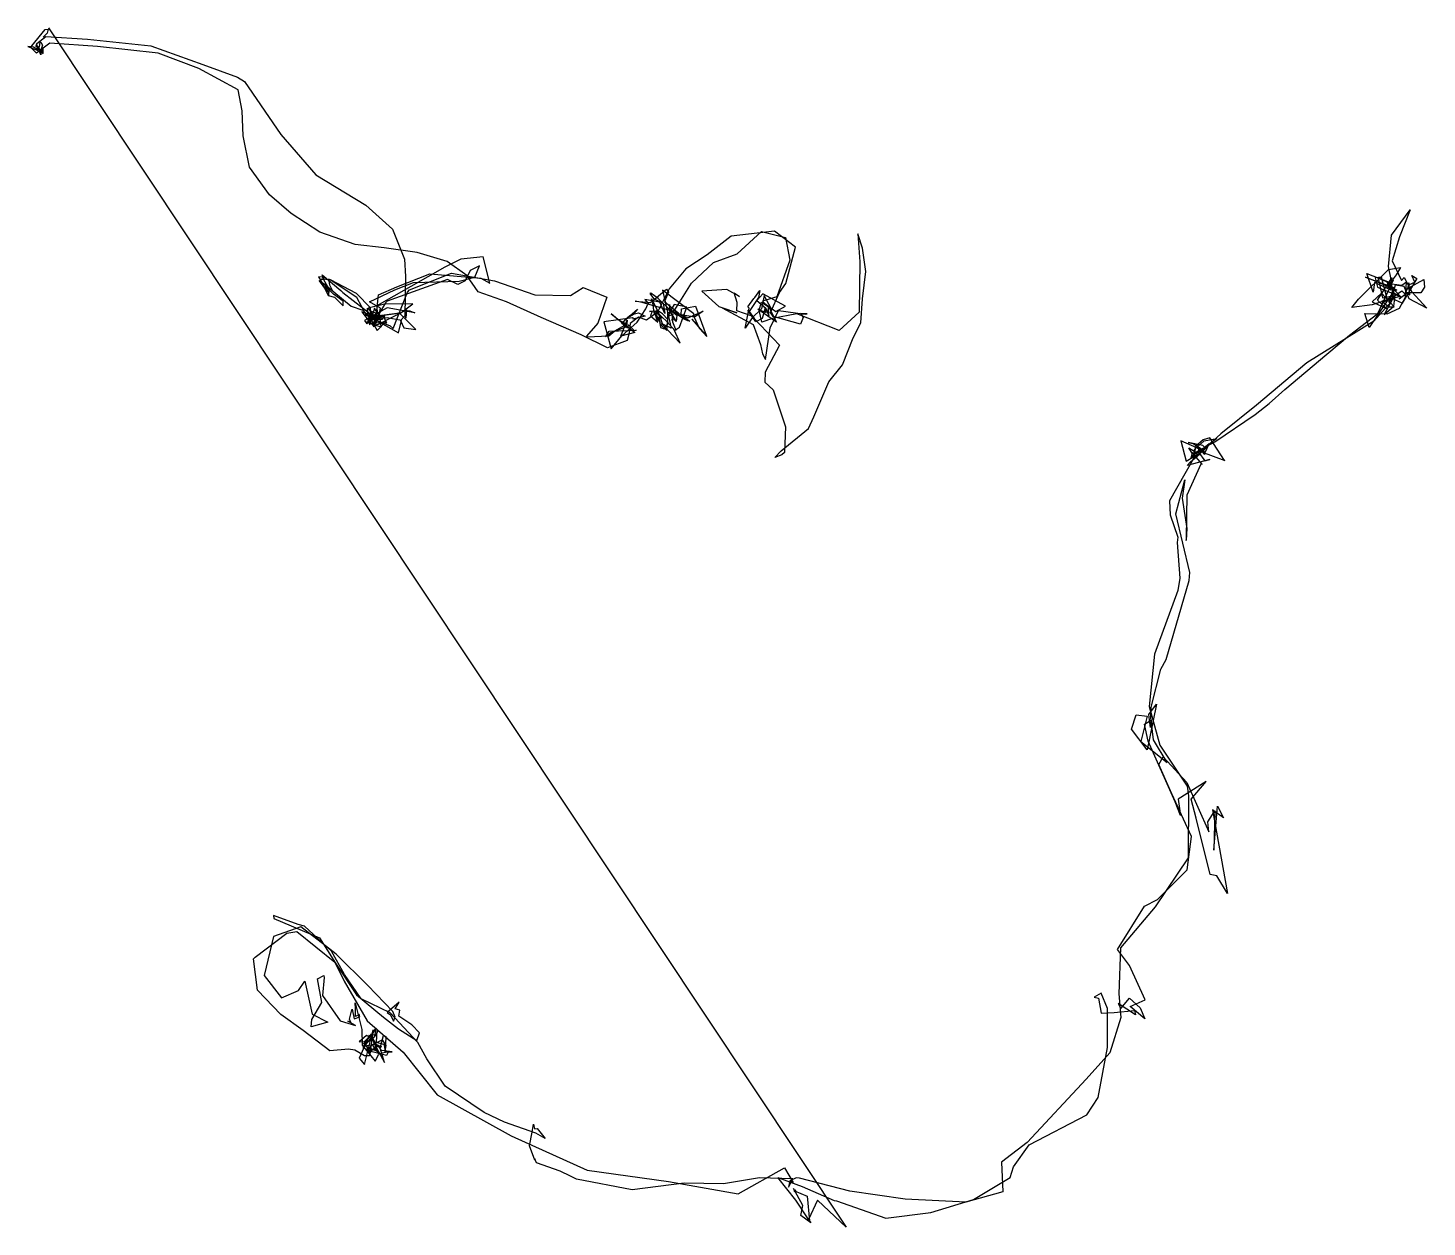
# Model space of a CAD drawing. Header units: millimetres. Extents: x 4845953 to 5827317, y 2078741 to 4456340.
# Drawn here: x 4911409 to 4913198, y 4136316 to 4137850 of the extents above; entities that cross this region are included whole.
import ezdxf

# ---------------------------------------------------------------- set-up
doc = ezdxf.new("R2010")
doc.units = ezdxf.units.MM
doc.layers.add('GPX-TRACKS', color=7, linetype='CONTINUOUS')

msp = doc.modelspace()

# ---------------------------------------------------------------- linework, layer by layer
at = {"layer": 'GPX-TRACKS'}
for points in [[(4911429.5, 4137824.9), (4911426.1, 4137821.2), (4911426, 4137821.8), (4911424.5, 4137822.3), (4911423.6, 4137823.6), (4911418.8, 4137826.9), (4911423.9, 4137825.6), (4911424.5, 4137831.6), (4911425.6, 4137831.8), (4911427.6, 4137827.7), (4911425.8, 4137822.8), (4911425.4, 4137815.2), (4911419.9, 4137828.9), (4911422.1, 4137822.4), (4911428.4, 4137817.2), (4911428.6, 4137823.5), (4911427.3, 4137824.4), (4911427.6, 4137821.1), (4911427.9, 4137817.1), (4911425.5, 4137819.6), (4911416.2, 4137825), (4911409.1, 4137826), (4911421.5, 4137821.1), (4911420.6, 4137830), (4911432, 4137838.9), (4911485.4, 4137835.3), (4911566.2, 4137826.8), (4911632.7, 4137803.1), (4911677, 4137787), (4911685.9, 4137781.4), (4911732.5, 4137713.5), (4911777.3, 4137661.8), (4911841, 4137623), (4911875.3, 4137592.5), (4911890.7, 4137554), (4911891.8, 4137532), (4911890.8, 4137481.6), (4911885.4, 4137475.4), (4911889.5, 4137466), (4911905, 4137463.9), (4911884.2, 4137485.1), (4911851.2, 4137480.8), (4911848.3, 4137474.2), (4911845.5, 4137484), (4911851.1, 4137478.8), (4911841.6, 4137477.1), (4911858.4, 4137478.9), (4911856.9, 4137480.1), (4911855.4, 4137481.4), (4911847.1, 4137482.9), (4911836.1, 4137486.5), (4911844.5, 4137475.4), (4911851.9, 4137467.6), (4911854.5, 4137478.7), (4911865, 4137479.3), (4911859, 4137482.4), (4911848.9, 4137471), (4911860.7, 4137467.6), (4911858.8, 4137484.7), (4911845.5, 4137480.8), (4911855.6, 4137462.6), (4911866.9, 4137474.4), (4911864.7, 4137480.9), (4911855.9, 4137479.4), (4911851.3, 4137467.5), (4911849.7, 4137473), (4911868.1, 4137472.4), (4911863.9, 4137480.5), (4911865.3, 4137482), (4911859.6, 4137480.7), (4911862.5, 4137476.7), (4911857, 4137476.6), (4911859.8, 4137491.5), (4911845.8, 4137499.5), (4911878.2, 4137514.7), (4911902.2, 4137524), (4911960.5, 4137526), (4911980.6, 4137531), (4911986.5, 4137545.5), (4911974.6, 4137539.4), (4911968.1, 4137526.4), (4911958.7, 4137521.5), (4911945.4, 4137528.2), (4911868.6, 4137500.5), (4911866.1, 4137498.3), (4911854.4, 4137478), (4911855.7, 4137485.6), (4911852.4, 4137491.5), (4911849.8, 4137482.8), (4911848.2, 4137487.4), (4911854.6, 4137484.7), (4911857.5, 4137508.5), (4911880.6, 4137518.7), (4911923.1, 4137535.2), (4911988.2, 4137529.7), (4911999.8, 4137523.5), (4911991.2, 4137556.8), (4911962.6, 4137553.9), (4911942.2, 4137543.7), (4911855, 4137494.3), (4911855.4, 4137484.1), (4911853.5, 4137484.2), (4911856.2, 4137474.8), (4911846.8, 4137477.5), (4911846.1, 4137477.9), (4911847.5, 4137480.7), (4911847, 4137491.7), (4911829.3, 4137510.3), (4911796.1, 4137527.4), (4911793.3, 4137528.4), (4911794.8, 4137521.3), (4911798.2, 4137514.5), (4911793.9, 4137516.4), (4911789.2, 4137524.7), (4911785.5, 4137530.9), (4911780.4, 4137531.4), (4911784.8, 4137524.3), (4911793, 4137507.7), (4911801, 4137505.2), (4911812, 4137494.2), (4911812.3, 4137500.5), (4911799.7, 4137509.4), (4911787.5, 4137522.1), (4911794, 4137514.7), (4911793.5, 4137507.5), (4911793.9, 4137511.4), (4911788.6, 4137519.1), (4911791.3, 4137513.7), (4911786.5, 4137519.9), (4911781.6, 4137526.8), (4911788, 4137522.4), (4911822.5, 4137494.1), (4911837.2, 4137488.8), (4911847.7, 4137477), (4911843.6, 4137475.6), (4911846.1, 4137470), (4911845.7, 4137473.4), (4911845.7, 4137476.6), (4911849.3, 4137479.4), (4911846.1, 4137478.8), (4911842.7, 4137482.2), (4911842.2, 4137480.9), (4911829.4, 4137504.9), (4911795.3, 4137527.6), (4911784.1, 4137528.3), (4911788, 4137528.5), (4911785.1, 4137534), (4911809.1, 4137513.8), (4911811.9, 4137511.3), (4911851.2, 4137480.8), (4911885.7, 4137485.4), (4911901.2, 4137497), (4911865.1, 4137496.4), (4911844.1, 4137491.4), (4911856.4, 4137474.7), (4911883, 4137459.7), (4911886.9, 4137475.7), (4911868.2, 4137479.1), (4911846.9, 4137476.9), (4911854, 4137481.5), (4911850.5, 4137481.8), (4911847.2, 4137473.5), (4911849.1, 4137478.9), (4911855.3, 4137474), (4911851.8, 4137480), (4911849.6, 4137479.8), (4911848.2, 4137478.9), (4911843.7, 4137481.9), (4911843.5, 4137485.6), (4911843.1, 4137491.5), (4911847.1, 4137488.5), (4911846.2, 4137471.4), (4911846.5, 4137472.9), (4911842.3, 4137473.8), (4911856.5, 4137470.6), (4911893, 4137489.3), (4911892.2, 4137478.6), (4911891.3, 4137488), (4911897.3, 4137488), (4911903.6, 4137485.2), (4911868.4, 4137491.8), (4911839.5, 4137475.7), (4911842.5, 4137471.1), (4911849.4, 4137478.1), (4911872.4, 4137468.9), (4911876.1, 4137465.5), (4911894.2, 4137511.7), (4911897, 4137514.6), (4911950.7, 4137536.1), (4912005.7, 4137526.5), (4912057.3, 4137508.5), (4912103, 4137507.4), (4912119, 4137517.9), (4912149.2, 4137505.6), (4912137.6, 4137472.1), (4912123.3, 4137455.7), (4912124.3, 4137454.8), (4912151.9, 4137456), (4912159.5, 4137462.3), (4912174.5, 4137470.7), (4912163.2, 4137477), (4912155, 4137484.2), (4912185.1, 4137460.3), (4912167.2, 4137455.4), (4912175.4, 4137475.8), (4912174.5, 4137467.3), (4912154.6, 4137459.8), (4912147.7, 4137454.6), (4912152.1, 4137461.9), (4912176.7, 4137462.7), (4912186.6, 4137463.1), (4912184.8, 4137462.4), (4912177, 4137470.1), (4912175.8, 4137465.7), (4912168, 4137472.2), (4912188.5, 4137490.2), (4912184.4, 4137485), (4912178.6, 4137481.6), (4912171.8, 4137475.5), (4912172.9, 4137477.1), (4912184.7, 4137484.2), (4912189.9, 4137485.4), (4912198.5, 4137481.2), (4912182.6, 4137477.2), (4912183.5, 4137478.3), (4912182.2, 4137479.1), (4912145.6, 4137473.7), (4912154.7, 4137439.4), (4912168.5, 4137456), (4912188, 4137473.4), (4912199.2, 4137490.4), (4912201.8, 4137496.3), (4912194.5, 4137498.8), (4912185.4, 4137500.2), (4912205.1, 4137498.4), (4912225.4, 4137515.8), (4912228.3, 4137511.7), (4912222.9, 4137499.8), (4912240.7, 4137485.2), (4912237.3, 4137487.4), (4912255.6, 4137474.6), (4912252.9, 4137475.1), (4912248.3, 4137477.3), (4912230, 4137489.2), (4912214.9, 4137503.7), (4912205.4, 4137510.7), (4912204.5, 4137510.2), (4912208.9, 4137503.6), (4912221.2, 4137497.9), (4912223.6, 4137484.5), (4912217.1, 4137499.2), (4912198.1, 4137502.4), (4912203.1, 4137496.3), (4912234.1, 4137487.7), (4912252.9, 4137479.1), (4912272.3, 4137487.5), (4912261.6, 4137480), (4912244.3, 4137482.7), (4912244.6, 4137490.6), (4912262.6, 4137493.7), (4912276.2, 4137456.9), (4912258, 4137477.2), (4912277.1, 4137455.3), (4912267.9, 4137465.2), (4912261.5, 4137479.2), (4912260.7, 4137483.9), (4912220.3, 4137514.2), (4912231.6, 4137465.8), (4912219.1, 4137471.7), (4912242.9, 4137446.4), (4912235.7, 4137462.8), (4912242.3, 4137467.1), (4912251.7, 4137492.6), (4912235.4, 4137496.2), (4912231.4, 4137489.5), (4912227.7, 4137481.3), (4912232.7, 4137483.3), (4912229.4, 4137486.3), (4912235.1, 4137485.3), (4912238.9, 4137482.5), (4912238.1, 4137474.2), (4912236.6, 4137475.7), (4912231.1, 4137486.3), (4912231.2, 4137487.8), (4912229.3, 4137496.1), (4912229.6, 4137488), (4912237.2, 4137475.5), (4912235.5, 4137478.2), (4912232.9, 4137475.5), (4912233.7, 4137483.6), (4912232.9, 4137481.7), (4912233.1, 4137474), (4912237.6, 4137463.2), (4912236.2, 4137462.9), (4912226.6, 4137473.8), (4912212.1, 4137487.4), (4912214.1, 4137489.4), (4912220.5, 4137470.3), (4912218.1, 4137470.9), (4912217.7, 4137470.7), (4912226.2, 4137462.9), (4912227.3, 4137477), (4912220.3, 4137483.9), (4912215.3, 4137487.7), (4912203.8, 4137487.1), (4912207.4, 4137487.5), (4912205.2, 4137481.6), (4912214.5, 4137473.5), (4912209.8, 4137488), (4912217.4, 4137473.3), (4912209.8, 4137485.8), (4912208, 4137498.2), (4912209.3, 4137496.9), (4912206.4, 4137503.4), (4912214.5, 4137487.6), (4912212.6, 4137485.2), (4912219.9, 4137478.4), (4912215.9, 4137480), (4912218.1, 4137466.5), (4912222.7, 4137464.7), (4912227.4, 4137471.5), (4912227.5, 4137485.3), (4912236.4, 4137489.3), (4912257.4, 4137523.3), (4912285.5, 4137549.6), (4912316, 4137560.9), (4912346.9, 4137589.2), (4912377.9, 4137581.9), (4912383.4, 4137552.6), (4912366.8, 4137505.8), (4912348.5, 4137500.3), (4912351.2, 4137497.5), (4912365.2, 4137487.2), (4912377.9, 4137493.8), (4912349, 4137509.5), (4912341.3, 4137501.2), (4912352.6, 4137491.2), (4912356.4, 4137481.4), (4912356, 4137493.6), (4912366.3, 4137473.3), (4912343.9, 4137488.6), (4912346.9, 4137499), (4912360.7, 4137490), (4912359.6, 4137491.1), (4912350.7, 4137507.6), (4912346.9, 4137490.6), (4912335.2, 4137478.8), (4912326.3, 4137465.6), (4912331.3, 4137491.3), (4912329.4, 4137493.1), (4912337.2, 4137503.9), (4912338.4, 4137505), (4912344.9, 4137514), (4912343.4, 4137504.9), (4912331.1, 4137487.2), (4912337.5, 4137478.1), (4912370.1, 4137444.1), (4912351.6, 4137409.4), (4912351.2, 4137396.5), (4912362.2, 4137386.9), (4912377.9, 4137339.4), (4912376.7, 4137306.7), (4912373.2, 4137303.9), (4912364.3, 4137300.2), (4912372.4, 4137308.7), (4912407.1, 4137337.3), (4912413.9, 4137352.4), (4912433.2, 4137397.3), (4912450.6, 4137418.7), (4912464.3, 4137453.5), (4912474.1, 4137472.4), (4912476.1, 4137503.1), (4912480.3, 4137538.1), (4912476.3, 4137568.3), (4912470.3, 4137586.4), (4912472.8, 4137550.4), (4912472.1, 4137486.1), (4912446.6, 4137462.6), (4912392.3, 4137484.2), (4912361.1, 4137478.1), (4912347.4, 4137473.5), (4912344, 4137488.6), (4912342.2, 4137490.2), (4912353.1, 4137486), (4912351.7, 4137491.3), (4912351.3, 4137489.9), (4912347.9, 4137478.1), (4912339.8, 4137473.7), (4912329.4, 4137488.9), (4912335.3, 4137481), (4912315.5, 4137488), (4912315.9, 4137498.7), (4912312.3, 4137510.8), (4912318.9, 4137506.2), (4912302.6, 4137515.2), (4912270.8, 4137513.3), (4912292.4, 4137493.6), (4912315.6, 4137485.2), (4912296.9, 4137491.6), (4912336.5, 4137470.5), (4912345.7, 4137445), (4912348.3, 4137433), (4912352.1, 4137425.5), (4912358.2, 4137466), (4912369, 4137488.5), (4912402.8, 4137483.8), (4912405.6, 4137484), (4912397.5, 4137484.6), (4912400.2, 4137479.2), (4912397.1, 4137470.7), (4912362, 4137480.8), (4912358.8, 4137485.7), (4912370.2, 4137511.3), (4912378.4, 4137523.1), (4912390.7, 4137569.2), (4912363.6, 4137589.7), (4912308.1, 4137583.6), (4912277.4, 4137559.7), (4912250.2, 4137541.8), (4912228.9, 4137516.2), (4912213.9, 4137486.3), (4912200.1, 4137475.8), (4912189.7, 4137479.9), (4912179.2, 4137471.6), (4912177.8, 4137459.8), (4912175.4, 4137450.1), (4912150.2, 4137440.4), (4912116.5, 4137457.2), (4912065.5, 4137479.5), (4912021.1, 4137499.3), (4911984.8, 4137512.1), (4911970.2, 4137533), (4911945.3, 4137551.1), (4911906.6, 4137562.6), (4911864.5, 4137568.6), (4911827.6, 4137572.9), (4911782.3, 4137588.7), (4911745.5, 4137612.3), (4911717.9, 4137636.1), (4911692.2, 4137671.9), (4911684.2, 4137711.9), (4911682.8, 4137743.6), (4911677.8, 4137770.5), (4911627.6, 4137798), (4911575.7, 4137817.7), (4911498.1, 4137826), (4911436.9, 4137830.2), (4911419.9, 4137817.5), (4911412.5, 4137825), (4911414.2, 4137826.7), (4911431.1, 4137847.6), (4911434.9, 4137848.4), (4911433.8, 4137843.1), (4911428.3, 4137837.8)], [(4911435.3, 4137849.8), (4912455.5, 4136316), (4912418.8, 4136350.2), (4912407, 4136325.7), (4912410.1, 4136321.2), (4912397.3, 4136330.7), (4912400.1, 4136343.5), (4912387.9, 4136365.3), (4912389.2, 4136361.2), (4912390.9, 4136363), (4912389.1, 4136362.4), (4912405.4, 4136355.5), (4912408.6, 4136324), (4912390.8, 4136350.3), (4912368.1, 4136379.5), (4912399.2, 4136367.9), (4912440.1, 4136350.1), (4912442.8, 4136349.5), (4912506.2, 4136327.5), (4912563.8, 4136334.6), (4912618.2, 4136351.2), (4912665, 4136379.3), (4912669.2, 4136393.1), (4912689.3, 4136420.9), (4912762.9, 4136459.3), (4912777.5, 4136481.8), (4912789.6, 4136545.6), (4912789.5, 4136595.4), (4912781.3, 4136615.1), (4912772.3, 4136609.8), (4912778, 4136608.8), (4912781.3, 4136589.6), (4912798, 4136590.2), (4912823.9, 4136593), (4912825.2, 4136587.5), (4912803.3, 4136602), (4912806.5, 4136595.3), (4912817.6, 4136608.8), (4912831.1, 4136596.4), (4912837.4, 4136582.3), (4912818.7, 4136597.9), (4912837.6, 4136606.8), (4912817.5, 4136650.4), (4912802.3, 4136671), (4912836.8, 4136726.2), (4912853.3, 4136735), (4912891.4, 4136772.9), (4912896.9, 4136815.7), (4912871.8, 4136870.3), (4912855.3, 4136907.8), (4912860.7, 4136917.3), (4912891.1, 4136884.8), (4912919.3, 4136821.4), (4912917.9, 4136834.3), (4912926.7, 4136848.2), (4912925.7, 4136798.1), (4912930.4, 4136854.4), (4912937.7, 4136839.4), (4912923.7, 4136849.8), (4912943, 4136742.8), (4912929.4, 4136765.3), (4912920.7, 4136766.9), (4912902.9, 4136838.8), (4912896.7, 4136863.4), (4912915.5, 4136885.7), (4912879.7, 4136863.3), (4912882.8, 4136842.2), (4912876.1, 4136860), (4912841.7, 4136937.4), (4912836.9, 4136959.4), (4912845.3, 4136964.4), (4912844.7, 4136955), (4912843.9, 4136957.9), (4912842.3, 4136971.4), (4912852, 4136984.6), (4912840.3, 4136926.4), (4912820.1, 4136953), (4912826.1, 4136971.3), (4912840.1, 4136969.4), (4912832.2, 4136937.1), (4912866, 4136910.2), (4912848.4, 4136939), (4912844.9, 4136967.6), (4912845.5, 4136980.8), (4912857.7, 4137029.7), (4912864.6, 4137042.1), (4912894.1, 4137142.9), (4912895, 4137153.4), (4912877, 4137228.2), (4912888.5, 4137271.8), (4912885.2, 4137248.2), (4912890.8, 4137209.3), (4912890, 4137194.2), (4912890.4, 4137196.6), (4912891.4, 4137252.5), (4912909.2, 4137292.4), (4912910.8, 4137291.7), (4912897.7, 4137306.7), (4912896.3, 4137300), (4912899.4, 4137303.6), (4912907.8, 4137308.3), (4912919.6, 4137318.4), (4912913.9, 4137306.1), (4912903.7, 4137312.6), (4912883.1, 4137321.5), (4912890.2, 4137295.7), (4912909.6, 4137307.5), (4912939.5, 4137296.6), (4912939.1, 4137296.4), (4912920.4, 4137325.3), (4912912, 4137323), (4912901.9, 4137314.5), (4912899.6, 4137298.7), (4912901, 4137310.6), (4912913.1, 4137321.8), (4912929.3, 4137324.5), (4912913.9, 4137313.1), (4912911.3, 4137315.5), (4912892.7, 4137319.4), (4912899, 4137318.4), (4912912.1, 4137309.5), (4912913.6, 4137304.2), (4912905.8, 4137312.5), (4912905.8, 4137307.1), (4912914.1, 4137296.1), (4912920.6, 4137297.6), (4912891.6, 4137290.2), (4912895.2, 4137294.2), (4912907.7, 4137305), (4912917.3, 4137313.8), (4912911.8, 4137310.9), (4912898.3, 4137305.1), (4912893.4, 4137312.7), (4912902.4, 4137307.1), (4912926.9, 4137320.4), (4912978.5, 4137355.5), (4912996.4, 4137369.2), (4913016.5, 4137387.3), (4913070, 4137432.6), (4913099.2, 4137456.6), (4913135.2, 4137484.7), (4913155.4, 4137527.4), (4913151.7, 4137526.8), (4913154.1, 4137511.7), (4913164, 4137506.2), (4913140.2, 4137500.4), (4913149.3, 4137493.2), (4913156.3, 4137493.1), (4913139.9, 4137510.7), (4913128, 4137499.3), (4913146.1, 4137491), (4913134.6, 4137501.5), (4913153.1, 4137530.2), (4913152.1, 4137527.8), (4913148.9, 4137544.6), (4913152.8, 4137584.6), (4913176.6, 4137617), (4913162.9, 4137582.4), (4913153.6, 4137551.9), (4913165.3, 4137526.9), (4913168.9, 4137530.5), (4913178.7, 4137512.2), (4913188.2, 4137502), (4913198.1, 4137491.4), (4913175.3, 4137503.2), (4913169.1, 4137518.9), (4913157.3, 4137520.6), (4913155.1, 4137512.5), (4913124.2, 4137466.8), (4913118.6, 4137484.4), (4913147.1, 4137484.2), (4913162.9, 4137491.3), (4913170.5, 4137505.2), (4913172, 4137524.6), (4913166.1, 4137520.4), (4913153.3, 4137521.9), (4913135.6, 4137529.7), (4913141, 4137504.6), (4913152, 4137506.9), (4913153.9, 4137506.7), (4913143, 4137499.4), (4913148.3, 4137502.9), (4913147, 4137503.3), (4913140, 4137531.1), (4913132, 4137530), (4913134.8, 4137518.3), (4913164.8, 4137505.9), (4913147, 4137524.1), (4913152.2, 4137514.2), (4913130.8, 4137524.2), (4913129.3, 4137511.6), (4913121.2, 4137535.6), (4913149.8, 4137524.5), (4913154.5, 4137514.7), (4913149.3, 4137498.5), (4913156.6, 4137507.6), (4913143.2, 4137483.4), (4913155.5, 4137494.1), (4913157.6, 4137507.6), (4913166, 4137513.7), (4913170.6, 4137508.7), (4913162.3, 4137503.1), (4913171.9, 4137510.5), (4913176.1, 4137508.4), (4913174.3, 4137523.5), (4913175, 4137523.8), (4913173.2, 4137516.7), (4913193.9, 4137528.2), (4913194.8, 4137518), (4913190.2, 4137511), (4913170.5, 4137511.1), (4913175.6, 4137521.8), (4913182.5, 4137524.5), (4913178.7, 4137533.1), (4913184.9, 4137529.4), (4913166.5, 4137497.9), (4913153.2, 4137503.7), (4913127.8, 4137495.7), (4913101.9, 4137492.2), (4913110.4, 4137503), (4913148.7, 4137540.8), (4913164.4, 4137543.3), (4913158.6, 4137534.1), (4913147.3, 4137518.7), (4913159.5, 4137514.5), (4913119.3, 4137531), (4913156.4, 4137517.3), (4913151.7, 4137499), (4913130.3, 4137474.7), (4913044.5, 4137421.6), (4912980.2, 4137367.3), (4912934.6, 4137330.6), (4912899.1, 4137298.1), (4912869, 4137244.9), (4912869.5, 4137226.8), (4912879.3, 4137198.4), (4912878.7, 4137191.5), (4912881.9, 4137146.1), (4912879.4, 4137130.2), (4912849.5, 4137048.8), (4912843, 4136981.9), (4912856.3, 4136932.4), (4912891.5, 4136879.8), (4912893, 4136867.6), (4912892.8, 4136788.3), (4912850.6, 4136725.4), (4912806.1, 4136672.9), (4912803.9, 4136614.1), (4912806.7, 4136584.2), (4912792.4, 4136539), (4912762.4, 4136505.1), (4912686.7, 4136424.3), (4912654.1, 4136399.1), (4912655.6, 4136360.8), (4912608.5, 4136347.9), (4912530.6, 4136351.5), (4912460.1, 4136362), (4912395.8, 4136378.6), (4912391.2, 4136378.8), (4912383.4, 4136375), (4912381.6, 4136366.8), (4912387.3, 4136377.6), (4912344.7, 4136379), (4912298.6, 4136371.3), (4912248.1, 4136371.9), (4912181.9, 4136363.5), (4912110.3, 4136377), (4912102.9, 4136381), (4912089.7, 4136387.5), (4912059.3, 4136398), (4912057.4, 4136403.4), (4912057.3, 4136401.6), (4912050.5, 4136419.9), (4912053.9, 4136437.3), (4912055.7, 4136447.6), (4912056.8, 4136441.7), (4912060, 4136441.9), (4912070.3, 4136429.3), (4912058.6, 4136435.9), (4912018.6, 4136450), (4911992.3, 4136462.4), (4911942.6, 4136496.1), (4911919, 4136531.2), (4911907.8, 4136551.9), (4911872.4, 4136589.9), (4911835.2, 4136607.7), (4911813.8, 4136638.9), (4911797.2, 4136668.9), (4911762.5, 4136700.7), (4911754.6, 4136702.9), (4911723, 4136714.3), (4911723.6, 4136710.7), (4911781.8, 4136685.9), (4911802.3, 4136653.7), (4911829.2, 4136613.1), (4911863.7, 4136584.5), (4911882.7, 4136569.3), (4911906.5, 4136554.4), (4911909.6, 4136564.5), (4911900.1, 4136574.8), (4911883.4, 4136585.9), (4911884.7, 4136593.4), (4911878.8, 4136595.2), (4911883.7, 4136603.6), (4911868.3, 4136590.3), (4911872.5, 4136587.3), (4911876.7, 4136579.2), (4911878.6, 4136584.3), (4911875.8, 4136591.5), (4911843.6, 4136624.8), (4911803.2, 4136665), (4911789.7, 4136675.8), (4911758, 4136700.1), (4911723, 4136687.7), (4911711, 4136637.8), (4911733.4, 4136609.3), (4911755, 4136618.7), (4911763.1, 4136630.6), (4911772.6, 4136588.2), (4911792.4, 4136577.9), (4911771, 4136572.2), (4911772.2, 4136581.4), (4911784.7, 4136603.3), (4911779.3, 4136633.3), (4911787.3, 4136637.6), (4911788, 4136635.3), (4911785.9, 4136612.2), (4911808.5, 4136579.6), (4911827.9, 4136573.9), (4911818.2, 4136579.4), (4911822.1, 4136577.7), (4911820.1, 4136581.8), (4911823.2, 4136593.8), (4911823.8, 4136594.5), (4911826.2, 4136582.3), (4911833.3, 4136584.9), (4911832.5, 4136587.8), (4911827.7, 4136585.2), (4911828, 4136586.2), (4911828, 4136595.3), (4911827.6, 4136602.8), (4911835.9, 4136568.7), (4911836.6, 4136548.5), (4911852.9, 4136528.3), (4911857.7, 4136536.9), (4911856.5, 4136540.2), (4911854.9, 4136540.9), (4911840, 4136547.6), (4911853.8, 4136550), (4911861, 4136546.4), (4911856.3, 4136546.3), (4911848.7, 4136559.1), (4911837.1, 4136545.1), (4911846.7, 4136542.4), (4911849.3, 4136543.6), (4911853.4, 4136542.9), (4911849.7, 4136549.3), (4911850.8, 4136547), (4911858.3, 4136537.9), (4911870.3, 4136540.5), (4911867.5, 4136535.4), (4911844.1, 4136541.5), (4911848.6, 4136549), (4911862, 4136555.4), (4911865.7, 4136549.4), (4911864.7, 4136548.8), (4911866, 4136540.7), (4911867.1, 4136548.4), (4911854.7, 4136552.1), (4911855.6, 4136568.5), (4911856, 4136565.5), (4911854.1, 4136561.2), (4911853.2, 4136560.9), (4911853.9, 4136570.6), (4911848.4, 4136561.6), (4911838.2, 4136550.1), (4911849.8, 4136556.3), (4911853.3, 4136561.1), (4911847.6, 4136562.6), (4911847.4, 4136558.4), (4911842.1, 4136561), (4911832.7, 4136552.7), (4911839.5, 4136553.2), (4911844.6, 4136558.2), (4911845.8, 4136561.8), (4911848.6, 4136558), (4911852.4, 4136549.8), (4911865.1, 4136526.4), (4911859.3, 4136544.6), (4911863.8, 4136561), (4911866.7, 4136559.8), (4911865.8, 4136540.1), (4911874.9, 4136540), (4911861.2, 4136541.6), (4911856.7, 4136548.4), (4911848.3, 4136541.4), (4911846.2, 4136538.7), (4911839.9, 4136552.2), (4911838.1, 4136544.1), (4911843.7, 4136556.8), (4911832.4, 4136531.8), (4911839.2, 4136523.7), (4911850.6, 4136568.4), (4911846, 4136534.9), (4911839.4, 4136535), (4911827, 4136542.3), (4911818.8, 4136543.5), (4911795.2, 4136541.5), (4911760.8, 4136567.2), (4911732.5, 4136587.9), (4911702.7, 4136618.9), (4911697.4, 4136659.1), (4911699.5, 4136661.3), (4911740.2, 4136691.7), (4911752.8, 4136693.9), (4911801.4, 4136654.6), (4911813.5, 4136630.4), (4911842.8, 4136579.6), (4911888.7, 4136539.6), (4911932.5, 4136484.9), (4912026.9, 4136432.6), (4912124.2, 4136388.8), (4912228, 4136374), (4912317.1, 4136358.4), (4912376.5, 4136391.6), (4912387.6, 4136373), (4912384.6, 4136376.5)]]:
    msp.add_lwpolyline(points, dxfattribs=at)

doc.saveas('drawing.dxf')
